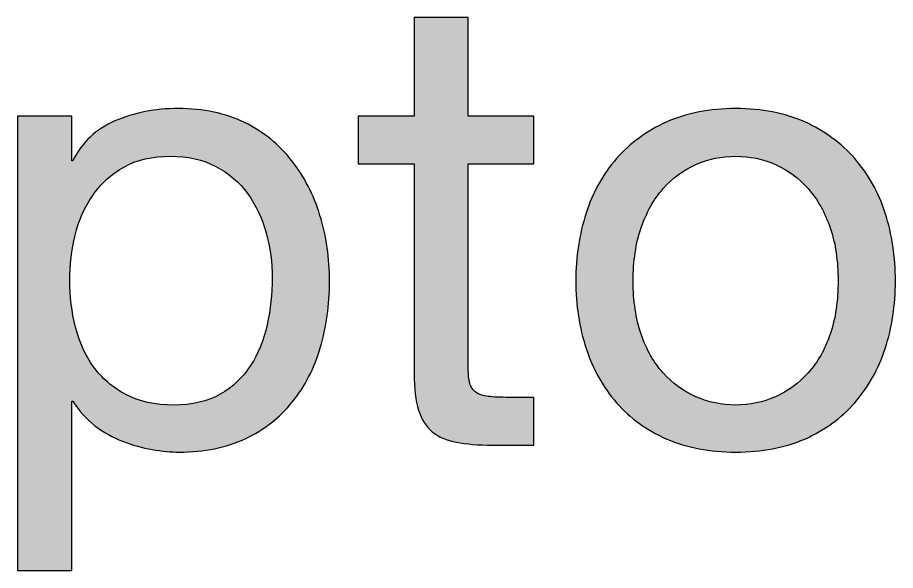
# Paper-space layout 'A0mask' of a CAD drawing. Extents: x 0 to 1153, y 0 to 810.
# Drawn here: x 998.38 to 1004.06, y 58.4 to 61.98 of the extents above; entities that cross this region are included whole.
import ezdxf
from ezdxf.enums import TextEntityAlignment as Align

# ---------------------------------------------------------------- set-up
doc = ezdxf.new("R2010")
doc.units = 0
doc.layers.get('0').update_dxf_attribs({"linetype": 'CONTINUOUS'})
doc.layers.get('Defpoints').update_dxf_attribs({"linetype": 'CONTINUOUS'})
doc.layers.add('JPP_Mask', color=7, linetype='CONTINUOUS')
doc.styles.add('JPP', font='arial.ttf')

# ---------------------------------------------------------------- blocks, each defined once
blk = doc.blocks.new('A0mask')
at = {"true_color": 0x004a91}
h = blk.add_hatch(color=154, dxfattribs=at)
edge = h.paths.add_edge_path()
edge.add_spline(control_points=[(1001.7182, 61.1848), (1001.7182, 61.2621), (1001.7182, 61.3394), (1001.7182, 61.3394), (1001.7182, 61.3394), (1001.6916, 61.3394), (1001.6518, 61.3394)], knot_values=[21.749925, 21.749925, 21.749925, 21.749925, 22.249925, 22.249925, 22.249925, 22.5, 22.5, 22.5, 22.5], degree=3, periodic=0)
edge.add_spline(control_points=[(1001.6518, 61.3394), (1001.612, 61.3394), (1001.5589, 61.3394), (1001.5058, 61.3394)], knot_values=[21.49993, 21.49993, 21.49993, 21.49993, 21.749925, 21.749925, 21.749925, 21.749925], degree=3, periodic=0)
edge.add_spline(control_points=[(1001.5058, 61.3394), (1001.4793, 61.3394), (1001.4528, 61.3394), (1001.4279, 61.3394)], knot_values=[21.374932, 21.374932, 21.374932, 21.374932, 21.49993, 21.49993, 21.49993, 21.49993], degree=3, periodic=0)
edge.add_spline(control_points=[(1001.4279, 61.3394), (1001.403, 61.3394), (1001.3798, 61.3394), (1001.3599, 61.3394)], knot_values=[21.249935, 21.249935, 21.249935, 21.249935, 21.374932, 21.374932, 21.374932, 21.374932], degree=3, periodic=0)
edge.add_spline(control_points=[(1001.3599, 61.3394), (1001.3499, 61.3394), (1001.3408, 61.3394), (1001.3327, 61.3394)], knot_values=[21.187436, 21.187436, 21.187436, 21.187436, 21.249935, 21.249935, 21.249935, 21.249935], degree=3, periodic=0)
edge.add_spline(control_points=[(1001.3327, 61.3394), (1001.3247, 61.3394), (1001.3176, 61.3394), (1001.3118, 61.3394)], knot_values=[21.124938, 21.124938, 21.124938, 21.124938, 21.187436, 21.187436, 21.187436, 21.187436], degree=3, periodic=0)
edge.add_spline(control_points=[(1001.3118, 61.3394), (1001.3089, 61.3394), (1001.3063, 61.3394), (1001.3041, 61.3394)], knot_values=[21.093688, 21.093688, 21.093688, 21.093688, 21.124938, 21.124938, 21.124938, 21.124938], degree=3, periodic=0)
edge.add_spline(control_points=[(1001.2948, 61.3394), (1001.2946, 61.3394), (1001.2944, 61.3394), (1001.2943, 61.3394)], knot_values=[21.023377, 21.023377, 21.023377, 21.023377, 21.031189, 21.031189, 21.031189, 21.031189], degree=3, periodic=0)
edge.add_spline(control_points=[(1001.2943, 61.3394), (1001.2941, 61.3394), (1001.294, 61.3394), (1001.2939, 61.3394)], knot_values=[21.015565, 21.015565, 21.015565, 21.015565, 21.023377, 21.023377, 21.023377, 21.023377], degree=3, periodic=0)
edge.add_spline(control_points=[(1001.2939, 61.3394), (1001.2938, 61.3394), (1001.2938, 61.3394), (1001.2938, 61.3394)], knot_values=[21.011659, 21.011659, 21.011659, 21.011659, 21.015565, 21.015565, 21.015565, 21.015565], degree=3, periodic=0)
edge.add_spline(control_points=[(1001.2938, 61.3394), (1001.2937, 61.3394), (1001.2937, 61.3394), (1001.2937, 61.3394)], knot_values=[21.007752, 21.007752, 21.007752, 21.007752, 21.011659, 21.011659, 21.011659, 21.011659], degree=3, periodic=0)
edge.add_spline(control_points=[(1001.2937, 61.3394), (1001.2936, 61.3394), (1001.2936, 61.3394), (1001.2936, 61.3394)], knot_values=[21.005799, 21.005799, 21.005799, 21.005799, 21.007752, 21.007752, 21.007752, 21.007752], degree=3, periodic=0)
edge.add_spline(control_points=[(1001.2936, 61.3394), (1001.2936, 61.3394), (1001.2936, 61.3394), (1001.2936, 61.3394)], knot_values=[21.003846, 21.003846, 21.003846, 21.003846, 21.005799, 21.005799, 21.005799, 21.005799], degree=3, periodic=0)
edge.add_spline(control_points=[(1001.2936, 61.3394), (1001.2936, 61.3394), (1001.2936, 61.3394), (1001.2936, 61.3394)], knot_values=[21.00287, 21.00287, 21.00287, 21.00287, 21.003846, 21.003846, 21.003846, 21.003846], degree=3, periodic=0)
edge.add_spline(control_points=[(1001.2936, 61.3394), (1001.2936, 61.3394), (1001.2936, 61.3394), (1001.2936, 61.3394)], knot_values=[21.001893, 21.001893, 21.001893, 21.001893, 21.00287, 21.00287, 21.00287, 21.00287], degree=3, periodic=0)
edge.add_spline(control_points=[(1001.2936, 61.3394), (1001.2936, 61.3394), (1001.2936, 61.3394), (1001.2936, 61.3394)], knot_values=[21.001405, 21.001405, 21.001405, 21.001405, 21.001893, 21.001893, 21.001893, 21.001893], degree=3, periodic=0)
edge.add_spline(control_points=[(1001.2936, 61.3394), (1001.2936, 61.3394), (1001.2936, 61.3394), (1001.2936, 61.3394), (1001.2936, 61.3394), (1001.2936, 61.3394), (1001.2936, 61.3394)], knot_values=[20.99994, 20.99994, 20.99994, 20.99994, 21.001345, 21.001345, 21.001345, 21.001405, 21.001405, 21.001405, 21.001405], degree=3, periodic=0)
edge.add_spline(control_points=[(1001.2936, 61.3394), (1001.2936, 61.3394), (1001.2936, 61.3793), (1001.2936, 61.4392)], knot_values=[20.749945, 20.749945, 20.749945, 20.749945, 20.99994, 20.99994, 20.99994, 20.99994], degree=3, periodic=0)
edge.add_spline(control_points=[(1001.2936, 61.4392), (1001.2936, 61.499), (1001.2936, 61.5789), (1001.2936, 61.6587)], knot_values=[20.49995, 20.49995, 20.49995, 20.49995, 20.749945, 20.749945, 20.749945, 20.749945], degree=3, periodic=0)
edge.add_spline(control_points=[(1001.2936, 61.6587), (1001.2936, 61.6986), (1001.2936, 61.7385), (1001.2936, 61.7759)], knot_values=[20.374952, 20.374952, 20.374952, 20.374952, 20.49995, 20.49995, 20.49995, 20.49995], degree=3, periodic=0)
edge.add_spline(control_points=[(1001.2936, 61.7759), (1001.2936, 61.8133), (1001.2936, 61.8482), (1001.2936, 61.8782)], knot_values=[20.249955, 20.249955, 20.249955, 20.249955, 20.374952, 20.374952, 20.374952, 20.374952], degree=3, periodic=0)
edge.add_spline(control_points=[(1001.2936, 61.8782), (1001.2936, 61.8931), (1001.2936, 61.9069), (1001.2936, 61.919)], knot_values=[20.187456, 20.187456, 20.187456, 20.187456, 20.249955, 20.249955, 20.249955, 20.249955], degree=3, periodic=0)
edge.add_spline(control_points=[(1001.2936, 61.919), (1001.2936, 61.9312), (1001.2936, 61.9418), (1001.2936, 61.9505)], knot_values=[20.124958, 20.124958, 20.124958, 20.124958, 20.187456, 20.187456, 20.187456, 20.187456], degree=3, periodic=0)
edge.add_spline(control_points=[(1001.2936, 61.9621), (1001.2936, 61.9655), (1001.2936, 61.9684), (1001.2936, 61.9708)], knot_values=[20.062459, 20.062459, 20.062459, 20.062459, 20.093708, 20.093708, 20.093708, 20.093708], degree=3, periodic=0)
edge.add_spline(control_points=[(1001.2936, 61.9779), (1001.2936, 61.9779), (1001.2936, 61.9779), (1001.2936, 61.9779), (1001.2936, 61.9779), (1001.2936, 61.9779), (1001.2936, 61.9779)], knot_values=[19.999959, 19.999959, 19.999959, 19.999959, 20, 20, 20, 20.000692, 20.000692, 20.000692, 20.000692], degree=3, periodic=0)
edge.add_spline(control_points=[(1001.2936, 61.9779), (1001.2936, 61.9779), (1001.2717, 61.9779), (1001.2388, 61.9779)], knot_values=[19.749965, 19.749965, 19.749965, 19.749965, 19.999959, 19.999959, 19.999959, 19.999959], degree=3, periodic=0)
edge.add_spline(control_points=[(1001.2388, 61.9779), (1001.206, 61.9779), (1001.1622, 61.9779), (1001.1184, 61.9779)], knot_values=[19.49997, 19.49997, 19.49997, 19.49997, 19.749965, 19.749965, 19.749965, 19.749965], degree=3, periodic=0)
edge.add_spline(control_points=[(1001.1184, 61.9779), (1001.0965, 61.9779), (1001.0746, 61.9779), (1001.0541, 61.9779)], knot_values=[19.374972, 19.374972, 19.374972, 19.374972, 19.49997, 19.49997, 19.49997, 19.49997], degree=3, periodic=0)
edge.add_spline(control_points=[(1001.0541, 61.9779), (1001.0336, 61.9779), (1001.0144, 61.9779), (1000.998, 61.9779)], knot_values=[19.249975, 19.249975, 19.249975, 19.249975, 19.374972, 19.374972, 19.374972, 19.374972], degree=3, periodic=0)
edge.add_spline(control_points=[(1000.998, 61.9779), (1000.9898, 61.9779), (1000.9823, 61.9779), (1000.9756, 61.9779)], knot_values=[19.187476, 19.187476, 19.187476, 19.187476, 19.249975, 19.249975, 19.249975, 19.249975], degree=3, periodic=0)
edge.add_spline(control_points=[(1000.9756, 61.9779), (1000.9689, 61.9779), (1000.9631, 61.9779), (1000.9583, 61.9779)], knot_values=[19.124977, 19.124977, 19.124977, 19.124977, 19.187476, 19.187476, 19.187476, 19.187476], degree=3, periodic=0)
edge.add_spline(control_points=[(1000.9433, 61.9779), (1000.9433, 61.9779), (1000.9433, 61.9779), (1000.9433, 61.9779), (1000.9433, 61.9779), (1000.9433, 61.9779), (1000.9433, 61.9779)], knot_values=[18.99998, 18.99998, 18.99998, 18.99998, 19.001424, 19.001424, 19.001424, 19.001445, 19.001445, 19.001445, 19.001445], degree=3, periodic=0)
edge.add_spline(control_points=[(1000.9433, 61.9779), (1000.9433, 61.9779), (1000.9433, 61.8183), (1000.9433, 61.6586)], knot_values=[18.49999, 18.49999, 18.49999, 18.49999, 18.99998, 18.99998, 18.99998, 18.99998], degree=3, periodic=0)
edge.add_spline(control_points=[(1000.9433, 61.6586), (1000.9433, 61.499), (1000.9433, 61.3394), (1000.9433, 61.3394), (1000.9433, 61.3394), (1000.9433, 61.3394), (1000.9433, 61.3394)], knot_values=[17.999023, 17.999023, 17.999023, 17.999023, 18.499013, 18.499013, 18.499013, 18.49999, 18.49999, 18.49999, 18.49999], degree=3, periodic=0)
edge.add_spline(control_points=[(1000.9343, 61.3394), (1000.9324, 61.3394), (1000.9302, 61.3394), (1000.9277, 61.3394)], knot_values=[17.875003, 17.875003, 17.875003, 17.875003, 17.906252, 17.906252, 17.906252, 17.906252], degree=3, periodic=0)
edge.add_spline(control_points=[(1000.9277, 61.3394), (1000.9228, 61.3394), (1000.9167, 61.3394), (1000.9098, 61.3394)], knot_values=[17.812504, 17.812504, 17.812504, 17.812504, 17.875003, 17.875003, 17.875003, 17.875003], degree=3, periodic=0)
edge.add_spline(control_points=[(1000.9098, 61.3394), (1000.9029, 61.3394), (1000.8951, 61.3394), (1000.8866, 61.3394)], knot_values=[17.750005, 17.750005, 17.750005, 17.750005, 17.812504, 17.812504, 17.812504, 17.812504], degree=3, periodic=0)
edge.add_spline(control_points=[(1000.8866, 61.3394), (1000.8696, 61.3394), (1000.8498, 61.3394), (1000.8286, 61.3394)], knot_values=[17.625007, 17.625007, 17.625007, 17.625007, 17.750005, 17.750005, 17.750005, 17.750005], degree=3, periodic=0)
edge.add_spline(control_points=[(1000.8286, 61.3394), (1000.8073, 61.3394), (1000.7847, 61.3394), (1000.762, 61.3394)], knot_values=[17.50001, 17.50001, 17.50001, 17.50001, 17.625007, 17.625007, 17.625007, 17.625007], degree=3, periodic=0)
edge.add_spline(control_points=[(1000.762, 61.3394), (1000.7167, 61.3394), (1000.6714, 61.3394), (1000.6374, 61.3394)], knot_values=[17.250015, 17.250015, 17.250015, 17.250015, 17.50001, 17.50001, 17.50001, 17.50001], degree=3, periodic=0)
edge.add_spline(control_points=[(1000.6374, 61.3394), (1000.6034, 61.3394), (1000.5807, 61.3394), (1000.5807, 61.3394), (1000.5807, 61.3394), (1000.5807, 61.3394), (1000.5807, 61.3394)], knot_values=[16.999043, 16.999043, 16.999043, 16.999043, 17.249058, 17.249058, 17.249058, 17.250015, 17.250015, 17.250015, 17.250015], degree=3, periodic=0)
edge.add_spline(control_points=[(1000.5807, 61.3317), (1000.5807, 61.3301), (1000.5807, 61.3282), (1000.5807, 61.3261)], knot_values=[16.875023, 16.875023, 16.875023, 16.875023, 16.906272, 16.906272, 16.906272, 16.906272], degree=3, periodic=0)
edge.add_spline(control_points=[(1000.5807, 61.3261), (1000.5807, 61.3219), (1000.5807, 61.3167), (1000.5807, 61.3108)], knot_values=[16.812524, 16.812524, 16.812524, 16.812524, 16.875023, 16.875023, 16.875023, 16.875023], degree=3, periodic=0)
edge.add_spline(control_points=[(1000.5807, 61.3108), (1000.5807, 61.305), (1000.5807, 61.2983), (1000.5807, 61.2911)], knot_values=[16.750025, 16.750025, 16.750025, 16.750025, 16.812524, 16.812524, 16.812524, 16.812524], degree=3, periodic=0)
edge.add_spline(control_points=[(1000.5807, 61.2911), (1000.5807, 61.2766), (1000.5807, 61.2597), (1000.5807, 61.2416)], knot_values=[16.625028, 16.625028, 16.625028, 16.625028, 16.750025, 16.750025, 16.750025, 16.750025], degree=3, periodic=0)
edge.add_spline(control_points=[(1000.5807, 61.2416), (1000.5807, 61.2235), (1000.5807, 61.2041), (1000.5807, 61.1848)], knot_values=[16.50003, 16.50003, 16.50003, 16.50003, 16.625028, 16.625028, 16.625028, 16.625028], degree=3, periodic=0)
edge.add_spline(control_points=[(1000.5807, 61.1848), (1000.5807, 61.1462), (1000.5807, 61.1075), (1000.5807, 61.0786)], knot_values=[16.250035, 16.250035, 16.250035, 16.250035, 16.50003, 16.50003, 16.50003, 16.50003], degree=3, periodic=0)
edge.add_spline(control_points=[(1000.5807, 61.0786), (1000.5807, 61.0496), (1000.5807, 61.0303), (1000.5807, 61.0303), (1000.5807, 61.0303), (1000.5807, 61.0303), (1000.5807, 61.0303)], knot_values=[15.999063, 15.999063, 15.999063, 15.999063, 16.249098, 16.249098, 16.249098, 16.250035, 16.250035, 16.250035, 16.250035], degree=3, periodic=0)
edge.add_spline(control_points=[(1000.5897, 61.0303), (1000.5916, 61.0303), (1000.5938, 61.0303), (1000.5963, 61.0303)], knot_values=[15.875042, 15.875042, 15.875042, 15.875042, 15.906292, 15.906292, 15.906292, 15.906292], degree=3, periodic=0)
edge.add_spline(control_points=[(1000.5963, 61.0303), (1000.6012, 61.0303), (1000.6072, 61.0303), (1000.6141, 61.0303)], knot_values=[15.812544, 15.812544, 15.812544, 15.812544, 15.875042, 15.875042, 15.875042, 15.875042], degree=3, periodic=0)
edge.add_spline(control_points=[(1000.6141, 61.0303), (1000.6211, 61.0303), (1000.6288, 61.0303), (1000.6373, 61.0303)], knot_values=[15.750045, 15.750045, 15.750045, 15.750045, 15.812544, 15.812544, 15.812544, 15.812544], degree=3, periodic=0)
edge.add_spline(control_points=[(1000.6373, 61.0303), (1000.6543, 61.0303), (1000.6742, 61.0303), (1000.6954, 61.0303)], knot_values=[15.625048, 15.625048, 15.625048, 15.625048, 15.750045, 15.750045, 15.750045, 15.750045], degree=3, periodic=0)
edge.add_spline(control_points=[(1000.6954, 61.0303), (1000.7166, 61.0303), (1000.7393, 61.0303), (1000.762, 61.0303)], knot_values=[15.50005, 15.50005, 15.50005, 15.50005, 15.625048, 15.625048, 15.625048, 15.625048], degree=3, periodic=0)
edge.add_spline(control_points=[(1000.762, 61.0303), (1000.8073, 61.0303), (1000.8526, 61.0303), (1000.8866, 61.0303)], knot_values=[15.250055, 15.250055, 15.250055, 15.250055, 15.50005, 15.50005, 15.50005, 15.50005], degree=3, periodic=0)
edge.add_spline(control_points=[(1000.8866, 61.0303), (1000.9206, 61.0303), (1000.9433, 61.0303), (1000.9433, 61.0303), (1000.9433, 61.0303), (1000.9433, 61.0303), (1000.9433, 61.0303)], knot_values=[14.999572, 14.999572, 14.999572, 14.999572, 15.249627, 15.249627, 15.249627, 15.250055, 15.250055, 15.250055, 15.250055], degree=3, periodic=0)
edge.add_spline(control_points=[(1000.9433, 61.0216), (1000.9433, 61.0197), (1000.9433, 61.0175), (1000.9433, 61.0151)], knot_values=[14.937561, 14.937561, 14.937561, 14.937561, 14.953186, 14.953186, 14.953186, 14.953186], degree=3, periodic=0)
edge.add_spline(control_points=[(1000.9433, 61.0151), (1000.9433, 61.0101), (1000.9433, 61.004), (1000.9433, 60.9968)], knot_values=[14.906312, 14.906312, 14.906312, 14.906312, 14.937561, 14.937561, 14.937561, 14.937561], degree=3, periodic=0)
edge.add_spline(control_points=[(1000.9433, 60.9968), (1000.9433, 60.9896), (1000.9433, 60.9813), (1000.9433, 60.9721)], knot_values=[14.875063, 14.875063, 14.875063, 14.875063, 14.906312, 14.906312, 14.906312, 14.906312], degree=3, periodic=0)
edge.add_spline(control_points=[(1000.9433, 60.9721), (1000.9433, 60.9536), (1000.9433, 60.9311), (1000.9433, 60.9053)], knot_values=[14.812564, 14.812564, 14.812564, 14.812564, 14.875063, 14.875063, 14.875063, 14.875063], degree=3, periodic=0)
edge.add_spline(control_points=[(1000.9433, 60.9053), (1000.9433, 60.8795), (1000.9433, 60.8504), (1000.9433, 60.8186)], knot_values=[14.750065, 14.750065, 14.750065, 14.750065, 14.812564, 14.812564, 14.812564, 14.812564], degree=3, periodic=0)
edge.add_spline(control_points=[(1000.9433, 60.8186), (1000.9433, 60.7551), (1000.9433, 60.681), (1000.9433, 60.6016)], knot_values=[14.625068, 14.625068, 14.625068, 14.625068, 14.750065, 14.750065, 14.750065, 14.750065], degree=3, periodic=0)
edge.add_spline(control_points=[(1000.9433, 60.6016), (1000.9433, 60.5222), (1000.9433, 60.4375), (1000.9433, 60.3528)], knot_values=[14.50007, 14.50007, 14.50007, 14.50007, 14.625068, 14.625068, 14.625068, 14.625068], degree=3, periodic=0)
edge.add_spline(control_points=[(1000.9433, 60.3528), (1000.9433, 60.1834), (1000.9433, 60.014), (1000.9433, 59.8869)], knot_values=[14.250075, 14.250075, 14.250075, 14.250075, 14.50007, 14.50007, 14.50007, 14.50007], degree=3, periodic=0)
edge.add_spline(control_points=[(1000.9433, 59.8869), (1000.9433, 59.7598), (1000.9433, 59.675), (1000.9433, 59.675), (1000.9433, 59.5761), (1000.9532, 59.4961), (1000.9722, 59.436)], knot_values=[13, 13, 13, 13, 13.250075, 13.250075, 13.250075, 14.250075, 14.250075, 14.250075, 14.250075], degree=3, periodic=0)
edge.add_spline(control_points=[(1000.9722, 59.436), (1000.9916, 59.3754), (1001.0209, 59.3285), (1001.0607, 59.2959)], knot_values=[12, 12, 12, 12, 13, 13, 13, 13], degree=3, periodic=0)
edge.add_spline(control_points=[(1001.0607, 59.2959), (1001.1004, 59.2627), (1001.153, 59.24), (1001.2174, 59.2277), (1001.2817, 59.2154), (1001.3594, 59.2092), (1001.4503, 59.2092)], knot_values=[10, 10, 10, 10, 11, 11, 11, 12, 12, 12, 12], degree=3, periodic=0)
edge.add_spline(control_points=[(1001.4503, 59.2092), (1001.4503, 59.2092), (1001.7182, 59.2092), (1001.7182, 59.2092), (1001.7182, 59.2092), (1001.7182, 59.2865), (1001.7182, 59.3638)], knot_values=[8.5, 8.5, 8.5, 8.5, 9.5, 9.5, 9.5, 10, 10, 10, 10], degree=3, periodic=0)
edge.add_spline(control_points=[(1001.7182, 59.3638), (1001.7182, 59.4411), (1001.7182, 59.5183), (1001.7182, 59.5183)], knot_values=[8, 8, 8, 8, 8.5, 8.5, 8.5, 8.5], degree=3, periodic=0)
edge.add_spline(control_points=[(1001.7182, 59.5183), (1001.7182, 59.5183), (1001.5572, 59.5183), (1001.5572, 59.5183)], knot_values=[7.00001, 7.00001, 7.00001, 7.00001, 7.99999, 7.99999, 7.99999, 7.99999], degree=3, periodic=0)
edge.add_spline(control_points=[(1001.5572, 59.5183), (1001.5023, 59.5183), (1001.4578, 59.5202), (1001.4233, 59.5245)], knot_values=[6, 6, 6, 6, 7, 7, 7, 7], degree=3, periodic=0)
edge.add_spline(control_points=[(1001.4233, 59.5245), (1001.3892, 59.5288), (1001.3622, 59.5373), (1001.3433, 59.551)], knot_values=[5, 5, 5, 5, 6, 6, 6, 6], degree=3, periodic=0)
edge.add_spline(control_points=[(1001.3433, 59.551), (1001.3239, 59.5647), (1001.3106, 59.5841), (1001.304, 59.6088)], knot_values=[4, 4, 4, 4, 5, 5, 5, 5], degree=3, periodic=0)
edge.add_spline(control_points=[(1001.304, 59.6088), (1001.2969, 59.6338), (1001.2936, 59.6665), (1001.2936, 59.7077)], knot_values=[3, 3, 3, 3, 4, 4, 4, 4], degree=3, periodic=0)
edge.add_spline(control_points=[(1001.2936, 59.7077), (1001.2936, 59.7077), (1001.2936, 61.0303), (1001.2936, 61.0303), (1001.2936, 61.0303), (1001.3997, 61.0303), (1001.5059, 61.0303)], knot_values=[1.5, 1.5, 1.5, 1.5, 2.5, 2.5, 2.5, 3, 3, 3, 3], degree=3, periodic=0)
edge.add_spline(control_points=[(1001.5059, 61.0303), (1001.612, 61.0303), (1001.7182, 61.0303), (1001.7182, 61.0303), (1001.7182, 61.0303), (1001.7182, 61.1075), (1001.7182, 61.1848)], knot_values=[0.5, 0.5, 0.5, 0.5, 1, 1, 1, 1.5, 1.5, 1.5, 1.5], degree=3, periodic=0)
h = blk.add_hatch(color=154, dxfattribs=at)
edge = h.paths.add_edge_path(flags=16)
edge.add_spline(control_points=[(999.9857, 60.5834), (999.9597, 60.6781), (999.9199, 60.7623), (999.8664, 60.8366), (999.8129, 60.911), (999.7438, 60.9697), (999.66, 61.0137), (999.5762, 61.0577), (999.4782, 61.08), (999.3656, 61.08), (999.2477, 61.08), (999.1474, 61.0563), (999.065, 61.0099), (998.9826, 60.963), (998.915, 60.902), (998.8629, 60.8262), (998.8108, 60.751), (998.7729, 60.6648), (998.7498, 60.5687), (998.7266, 60.4726), (998.7147, 60.3751), (998.7147, 60.2762), (998.7147, 60.1721), (998.727, 60.0708), (998.7516, 59.9737), (998.7763, 59.8762), (998.8155, 59.7901), (998.869, 59.7162), (998.9225, 59.6419), (998.9921, 59.5822), (999.0773, 59.5368), (999.1625, 59.4914), (999.2652, 59.4686), (999.3864, 59.4686), (999.5071, 59.4686), (999.608, 59.4923), (999.6889, 59.5387), (999.7698, 59.5856), (999.8352, 59.6471), (999.8849, 59.7243), (999.9341, 59.8009), (999.9701, 59.889), (999.9918, 59.9879), (1000.0141, 60.0868), (1000.025, 60.1886), (1000.025, 60.2928), (1000.025, 60.3917), (1000.0117, 60.4887), (999.9857, 60.5834)], knot_values=[0, 0, 0, 0, 1, 1, 1, 2, 2, 2, 3, 3, 3, 4, 4, 4, 5, 5, 5, 6, 6, 6, 7, 7, 7, 8, 8, 8, 9, 9, 9, 10, 10, 10, 11, 11, 11, 12, 12, 12, 13, 13, 13, 14, 14, 14, 15, 15, 15, 16, 16, 16, 16], degree=3, periodic=0)
edge = h.paths.add_edge_path()
edge.add_spline(control_points=[(998.727, 61.3394), (998.727, 61.3394), (998.727, 61.0511), (998.727, 61.0511), (998.727, 61.0511), (998.7351, 61.0511), (998.7351, 61.0511), (998.7928, 61.1689), (998.8837, 61.2551), (999.0073, 61.3086), (999.1308, 61.3621), (999.2667, 61.3886), (999.4153, 61.3886), (999.58, 61.3886), (999.7234, 61.3583), (999.8456, 61.2982), (999.9677, 61.2376), (1000.0695, 61.1562), (1000.1504, 61.053), (1000.2314, 60.9498), (1000.2929, 60.831), (1000.3341, 60.6965), (1000.3753, 60.5621), (1000.3956, 60.4191), (1000.3956, 60.2681), (1000.3956, 60.1171), (1000.3757, 59.9742), (1000.336, 59.8398), (1000.2962, 59.7048), (1000.2356, 59.5875), (1000.1547, 59.4876), (1000.0737, 59.3872), (999.972, 59.3082), (999.8498, 59.2504), (999.7277, 59.1927), (999.5852, 59.1638), (999.4233, 59.1638), (999.3713, 59.1638), (999.3126, 59.1695), (999.2482, 59.1804), (999.1838, 59.1913), (999.1199, 59.2092), (999.0565, 59.2339), (998.9935, 59.2585), (998.9339, 59.2921), (998.8776, 59.3347), (998.8212, 59.3773), (998.7739, 59.4303), (998.7351, 59.4937), (998.7351, 59.4937), (998.727, 59.4937), (998.727, 59.4937), (998.727, 59.4937), (998.727, 58.3974), (998.727, 58.3974), (998.727, 58.3974), (998.3767, 58.3974), (998.3767, 58.3974), (998.3767, 58.3974), (998.3767, 61.3394), (998.3767, 61.3394), (998.3767, 61.3394), (998.727, 61.3394), (998.727, 61.3394)], knot_values=[0, 0, 0, 0, 1, 1, 1, 2, 2, 2, 3, 3, 3, 4, 4, 4, 5, 5, 5, 6, 6, 6, 7, 7, 7, 8, 8, 8, 9, 9, 9, 10, 10, 10, 11, 11, 11, 12, 12, 12, 13, 13, 13, 14, 14, 14, 15, 15, 15, 16, 16, 16, 17, 17, 17, 18, 18, 18, 19, 19, 19, 20, 20, 20, 21, 21, 21, 21], degree=3, periodic=0)
h = blk.add_hatch(color=154, dxfattribs=at)
edge = h.paths.add_edge_path(flags=16)
edge.add_spline(control_points=[(1002.4126, 59.9283), (1002.4467, 59.8279), (1002.494, 59.7441), (1002.5546, 59.6769), (1002.6147, 59.6097), (1002.6857, 59.5581), (1002.7667, 59.5226), (1002.8476, 59.4866), (1002.9338, 59.4686), (1003.0242, 59.4686), (1003.1151, 59.4686), (1003.2007, 59.4866), (1003.2817, 59.5226), (1003.3626, 59.5581), (1003.4336, 59.6097), (1003.4938, 59.6769), (1003.5543, 59.7441), (1003.6017, 59.8279), (1003.6362, 59.9283), (1003.6703, 60.0286), (1003.6874, 60.1432), (1003.6874, 60.2724), (1003.6874, 60.4012), (1003.6703, 60.5162), (1003.6362, 60.6161), (1003.6017, 60.7164), (1003.5543, 60.8011), (1003.4938, 60.8698), (1003.4336, 60.9384), (1003.3626, 60.9905), (1003.2817, 61.026), (1003.2007, 61.062), (1003.1151, 61.08), (1003.0242, 61.08), (1002.9338, 61.08), (1002.8476, 61.062), (1002.7667, 61.026), (1002.6857, 60.9905), (1002.6147, 60.9384), (1002.5546, 60.8698), (1002.494, 60.8011), (1002.4467, 60.7164), (1002.4126, 60.6161), (1002.378, 60.5162), (1002.361, 60.4012), (1002.361, 60.2724), (1002.361, 60.1432), (1002.378, 60.0286), (1002.4126, 59.9283)], knot_values=[0, 0, 0, 0, 1, 1, 1, 2, 2, 2, 3, 3, 3, 4, 4, 4, 5, 5, 5, 6, 6, 6, 7, 7, 7, 8, 8, 8, 9, 9, 9, 10, 10, 10, 11, 11, 11, 12, 12, 12, 13, 13, 13, 14, 14, 14, 15, 15, 15, 16, 16, 16, 16], degree=3, periodic=0)
edge = h.paths.add_edge_path()
edge.add_spline(control_points=[(1002.0562, 60.7112), (1002.0997, 60.8471), (1002.166, 60.9649), (1002.2536, 61.0653), (1002.3416, 61.1656), (1002.45, 61.2447), (1002.5792, 61.3024), (1002.7084, 61.3597), (1002.8566, 61.3886), (1003.0242, 61.3886), (1003.1946, 61.3886), (1003.3437, 61.3597), (1003.471, 61.3024), (1003.5988, 61.2447), (1003.7068, 61.1656), (1003.7948, 61.0653), (1003.8824, 60.9649), (1003.9486, 60.8471), (1003.9922, 60.7112), (1004.0362, 60.5749), (1004.0585, 60.4286), (1004.0585, 60.2724), (1004.0585, 60.1157), (1004.0362, 59.9699), (1003.9922, 59.8355), (1003.9486, 59.7011), (1003.8824, 59.5837), (1003.7948, 59.4833), (1003.7068, 59.383), (1003.5988, 59.3049), (1003.471, 59.2485), (1003.3437, 59.1922), (1003.1946, 59.1638), (1003.0242, 59.1638), (1002.8566, 59.1638), (1002.7084, 59.1922), (1002.5792, 59.2485), (1002.45, 59.3049), (1002.3416, 59.383), (1002.2536, 59.4833), (1002.166, 59.5837), (1002.0997, 59.7011), (1002.0562, 59.8355), (1002.0121, 59.9699), (1001.9899, 60.1157), (1001.9899, 60.2724), (1001.9899, 60.4286), (1002.0121, 60.5749), (1002.0562, 60.7112)], knot_values=[0, 0, 0, 0, 1, 1, 1, 2, 2, 2, 3, 3, 3, 4, 4, 4, 5, 5, 5, 6, 6, 6, 7, 7, 7, 8, 8, 8, 9, 9, 9, 10, 10, 10, 11, 11, 11, 12, 12, 12, 13, 13, 13, 14, 14, 14, 15, 15, 15, 16, 16, 16, 16], degree=3, periodic=0)
at = {"layer": 'Defpoints', "color": 154, "true_color": 0x004a91}
for points, knots in [([(1001.7182, 61.3394), (1001.7182, 61.3394), (1001.7182, 61.0303), (1001.7182, 61.0303), (1001.7182, 61.0303), (1001.2936, 61.0303), (1001.2936, 61.0303), (1001.2936, 61.0303), (1001.2936, 59.7077), (1001.2936, 59.7077), (1001.2936, 59.6665), (1001.2969, 59.6338), (1001.304, 59.6088), (1001.3106, 59.5841), (1001.3239, 59.5647), (1001.3433, 59.551), (1001.3622, 59.5373), (1001.3892, 59.5288), (1001.4233, 59.5245), (1001.4578, 59.5202), (1001.5023, 59.5183), (1001.5572, 59.5183), (1001.5572, 59.5183), (1001.7182, 59.5183), (1001.7182, 59.5183), (1001.7182, 59.5183), (1001.7182, 59.2092), (1001.7182, 59.2092), (1001.7182, 59.2092), (1001.4503, 59.2092), (1001.4503, 59.2092), (1001.3594, 59.2092), (1001.2817, 59.2154), (1001.2174, 59.2277), (1001.153, 59.24), (1001.1004, 59.2627), (1001.0607, 59.2959), (1001.0209, 59.3285), (1000.9916, 59.3754), (1000.9722, 59.436), (1000.9532, 59.4961), (1000.9433, 59.5761), (1000.9433, 59.675), (1000.9433, 59.675), (1000.9433, 61.0303), (1000.9433, 61.0303), (1000.9433, 61.0303), (1000.5807, 61.0303), (1000.5807, 61.0303), (1000.5807, 61.0303), (1000.5807, 61.3394), (1000.5807, 61.3394), (1000.5807, 61.3394), (1000.9433, 61.3394), (1000.9433, 61.3394), (1000.9433, 61.3394), (1000.9433, 61.9779), (1000.9433, 61.9779), (1000.9433, 61.9779), (1001.2936, 61.9779), (1001.2936, 61.9779), (1001.2936, 61.9779), (1001.2936, 61.3394), (1001.2936, 61.3394), (1001.2936, 61.3394), (1001.7182, 61.3394), (1001.7182, 61.3394)], [0, 0, 0, 0, 1, 1, 1, 2, 2, 2, 3, 3, 3, 4, 4, 4, 5, 5, 5, 6, 6, 6, 7, 7, 7, 8, 8, 8, 9, 9, 9, 10, 10, 10, 11, 11, 11, 12, 12, 12, 13, 13, 13, 14, 14, 14, 15, 15, 15, 16, 16, 16, 17, 17, 17, 18, 18, 18, 19, 19, 19, 20, 20, 20, 21, 21, 21, 22, 22, 22, 22]), ([(998.727, 61.3394), (998.727, 61.3394), (998.727, 61.0511), (998.727, 61.0511), (998.727, 61.0511), (998.7351, 61.0511), (998.7351, 61.0511), (998.7928, 61.1689), (998.8837, 61.2551), (999.0073, 61.3086), (999.1308, 61.3621), (999.2667, 61.3886), (999.4153, 61.3886), (999.58, 61.3886), (999.7234, 61.3583), (999.8456, 61.2982), (999.9677, 61.2376), (1000.0695, 61.1562), (1000.1504, 61.053), (1000.2314, 60.9498), (1000.2929, 60.831), (1000.3341, 60.6965), (1000.3753, 60.5621), (1000.3956, 60.4191), (1000.3956, 60.2681), (1000.3956, 60.1171), (1000.3757, 59.9742), (1000.336, 59.8398), (1000.2962, 59.7048), (1000.2356, 59.5875), (1000.1547, 59.4876), (1000.0737, 59.3872), (999.972, 59.3082), (999.8498, 59.2504), (999.7277, 59.1927), (999.5852, 59.1638), (999.4233, 59.1638), (999.3713, 59.1638), (999.3126, 59.1695), (999.2482, 59.1804), (999.1838, 59.1913), (999.1199, 59.2092), (999.0565, 59.2339), (998.9935, 59.2585), (998.9339, 59.2921), (998.8776, 59.3347), (998.8212, 59.3773), (998.7739, 59.4303), (998.7351, 59.4937), (998.7351, 59.4937), (998.727, 59.4937), (998.727, 59.4937), (998.727, 59.4937), (998.727, 58.3974), (998.727, 58.3974), (998.727, 58.3974), (998.3767, 58.3974), (998.3767, 58.3974), (998.3767, 58.3974), (998.3767, 61.3394), (998.3767, 61.3394), (998.3767, 61.3394), (998.727, 61.3394), (998.727, 61.3394)], [0, 0, 0, 0, 1, 1, 1, 2, 2, 2, 3, 3, 3, 4, 4, 4, 5, 5, 5, 6, 6, 6, 7, 7, 7, 8, 8, 8, 9, 9, 9, 10, 10, 10, 11, 11, 11, 12, 12, 12, 13, 13, 13, 14, 14, 14, 15, 15, 15, 16, 16, 16, 17, 17, 17, 18, 18, 18, 19, 19, 19, 20, 20, 20, 21, 21, 21, 21]), ([(1002.0562, 60.7112), (1002.0997, 60.8471), (1002.166, 60.9649), (1002.2536, 61.0653), (1002.3416, 61.1656), (1002.45, 61.2447), (1002.5792, 61.3024), (1002.7084, 61.3597), (1002.8566, 61.3886), (1003.0242, 61.3886), (1003.1946, 61.3886), (1003.3437, 61.3597), (1003.471, 61.3024), (1003.5988, 61.2447), (1003.7068, 61.1656), (1003.7948, 61.0653), (1003.8824, 60.9649), (1003.9486, 60.8471), (1003.9922, 60.7112), (1004.0362, 60.5749), (1004.0585, 60.4286), (1004.0585, 60.2724), (1004.0585, 60.1157), (1004.0362, 59.9699), (1003.9922, 59.8355), (1003.9486, 59.7011), (1003.8824, 59.5837), (1003.7948, 59.4833), (1003.7068, 59.383), (1003.5988, 59.3049), (1003.471, 59.2485), (1003.3437, 59.1922), (1003.1946, 59.1638), (1003.0242, 59.1638), (1002.8566, 59.1638), (1002.7084, 59.1922), (1002.5792, 59.2485), (1002.45, 59.3049), (1002.3416, 59.383), (1002.2536, 59.4833), (1002.166, 59.5837), (1002.0997, 59.7011), (1002.0562, 59.8355), (1002.0121, 59.9699), (1001.9899, 60.1157), (1001.9899, 60.2724), (1001.9899, 60.4286), (1002.0121, 60.5749), (1002.0562, 60.7112)], [0, 0, 0, 0, 1, 1, 1, 2, 2, 2, 3, 3, 3, 4, 4, 4, 5, 5, 5, 6, 6, 6, 7, 7, 7, 8, 8, 8, 9, 9, 9, 10, 10, 10, 11, 11, 11, 12, 12, 12, 13, 13, 13, 14, 14, 14, 15, 15, 15, 16, 16, 16, 16]), ([(999.9857, 60.5834), (999.9597, 60.6781), (999.9199, 60.7623), (999.8664, 60.8366), (999.8129, 60.911), (999.7438, 60.9697), (999.66, 61.0137), (999.5762, 61.0577), (999.4782, 61.08), (999.3656, 61.08), (999.2477, 61.08), (999.1474, 61.0563), (999.065, 61.0099), (998.9826, 60.963), (998.915, 60.902), (998.8629, 60.8262), (998.8108, 60.751), (998.7729, 60.6648), (998.7498, 60.5687), (998.7266, 60.4726), (998.7147, 60.3751), (998.7147, 60.2762), (998.7147, 60.1721), (998.727, 60.0708), (998.7516, 59.9737), (998.7763, 59.8762), (998.8155, 59.7901), (998.869, 59.7162), (998.9225, 59.6419), (998.9921, 59.5822), (999.0773, 59.5368), (999.1625, 59.4914), (999.2652, 59.4686), (999.3864, 59.4686), (999.5071, 59.4686), (999.608, 59.4923), (999.6889, 59.5387), (999.7698, 59.5856), (999.8352, 59.6471), (999.8849, 59.7243), (999.9341, 59.8009), (999.9701, 59.889), (999.9918, 59.9879), (1000.0141, 60.0868), (1000.025, 60.1886), (1000.025, 60.2928), (1000.025, 60.3917), (1000.0117, 60.4887), (999.9857, 60.5834)], [0, 0, 0, 0, 1, 1, 1, 2, 2, 2, 3, 3, 3, 4, 4, 4, 5, 5, 5, 6, 6, 6, 7, 7, 7, 8, 8, 8, 9, 9, 9, 10, 10, 10, 11, 11, 11, 12, 12, 12, 13, 13, 13, 14, 14, 14, 15, 15, 15, 16, 16, 16, 16]), ([(1002.4126, 59.9283), (1002.4467, 59.8279), (1002.494, 59.7441), (1002.5546, 59.6769), (1002.6147, 59.6097), (1002.6857, 59.5581), (1002.7667, 59.5226), (1002.8476, 59.4866), (1002.9338, 59.4686), (1003.0242, 59.4686), (1003.1151, 59.4686), (1003.2007, 59.4866), (1003.2817, 59.5226), (1003.3626, 59.5581), (1003.4336, 59.6097), (1003.4938, 59.6769), (1003.5543, 59.7441), (1003.6017, 59.8279), (1003.6362, 59.9283), (1003.6703, 60.0286), (1003.6874, 60.1432), (1003.6874, 60.2724), (1003.6874, 60.4012), (1003.6703, 60.5162), (1003.6362, 60.6161), (1003.6017, 60.7164), (1003.5543, 60.8011), (1003.4938, 60.8698), (1003.4336, 60.9384), (1003.3626, 60.9905), (1003.2817, 61.026), (1003.2007, 61.062), (1003.1151, 61.08), (1003.0242, 61.08), (1002.9338, 61.08), (1002.8476, 61.062), (1002.7667, 61.026), (1002.6857, 60.9905), (1002.6147, 60.9384), (1002.5546, 60.8698), (1002.494, 60.8011), (1002.4467, 60.7164), (1002.4126, 60.6161), (1002.378, 60.5162), (1002.361, 60.4012), (1002.361, 60.2724), (1002.361, 60.1432), (1002.378, 60.0286), (1002.4126, 59.9283)], [0, 0, 0, 0, 1, 1, 1, 2, 2, 2, 3, 3, 3, 4, 4, 4, 5, 5, 5, 6, 6, 6, 7, 7, 7, 8, 8, 8, 9, 9, 9, 10, 10, 10, 11, 11, 11, 12, 12, 12, 13, 13, 13, 14, 14, 14, 15, 15, 15, 16, 16, 16, 16])]:
    blk.add_open_spline(points, degree=3, knots=knots, dxfattribs=at)
at = {"color": 7, "style": 'JPP'}
for tag, p in [('Client', (1086, 115)), ('Project1', (1086, 90)), ('Project2', (1086, 82.5)), ('Project3', (1086, 75)), ('Title1', (1086, 57.5)), ('Title2', (1086, 50)), ('Title3', (1086, 42.5)), ('Status', (978, 7.5))]:
    blk.add_attdef(tag, text='', height=3.5, dxfattribs=at).set_placement(p, align=Align.MIDDLE_LEFT)
at = {"color": 2, "style": 'JPP'}
for tag, p in [('Scale', (1005.5, 25)), ('Checked', (1095.5, 25)), ('Drawn', (1050.5, 25)), ('Date', (1140.5, 25))]:
    blk.add_attdef(tag, text='', height=2, dxfattribs=at).set_placement(p, align=Align.MIDDLE_CENTER)
at = {"color": 6, "style": 'JPP'}
for tag, p in [('Ref', (1068, 7.5)), ('DrgNo.', (1110, 7.5))]:
    blk.add_attdef(tag, text='', height=4, dxfattribs=at).set_placement(p, align=Align.MIDDLE_LEFT)
blk.add_attdef('Rev', text='', height=4, dxfattribs=at).set_placement((1144.2747, 7.5), align=Align.MIDDLE_CENTER)

psp = doc.layouts.new('A0mask')

# ---------------------------------------------------------------- block references
at = {"layer": 'JPP_Mask'}
psp.add_blockref('A0mask', (0, 0), dxfattribs=at)

doc.saveas('drawing.dxf')
